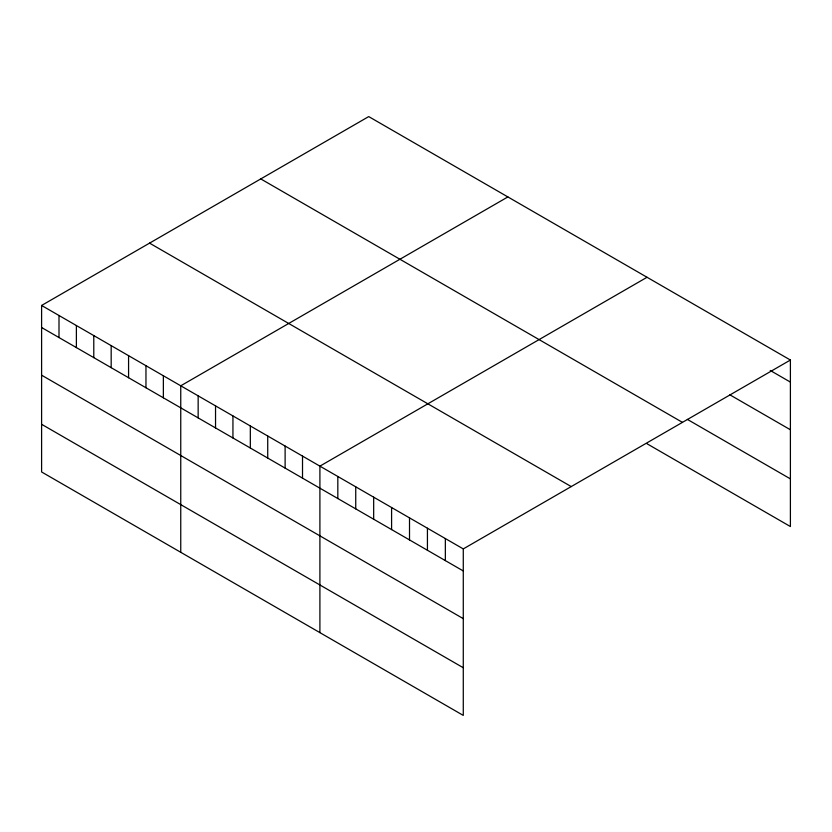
<?xml version="1.0" encoding="UTF-8"?>
<svg xmlns="http://www.w3.org/2000/svg" width="832" height="832" viewBox="0 0 832 832"><rect width="100%" height="100%" fill="white"/><g stroke="black" fill="none" stroke-linecap="round" stroke-linejoin="round"><path stroke-width="1.25" d="M41.6 305.458L463.278 548.912L463.278 715.406L41.6 471.962L41.6 305.458L368.722 116.594L790.4 360.038L790.4 526.542L647.036 443.768M507.874 196.934L180.752 385.798L180.752 552.292M647.036 277.274L319.904 466.138L319.904 632.632M463.278 548.912L790.4 360.038M770.234 370.458L790.4 382.096M729.914 394.846L790.4 429.759M687.357 419.38L790.4 478.878M260.77 178.922L682.448 422.365M149.552 243.131L571.23 486.585M41.6 327.506L463.278 570.96M41.6 375.18L463.278 618.634M41.6 424.289L463.278 667.742M445.349 538.564L445.349 560.612M427.43 528.216L427.43 550.264M409.51 517.868L409.51 539.916M391.591 507.52L391.591 529.578M373.672 497.172L373.672 519.23M355.742 486.824L355.742 508.882M337.823 476.476L337.823 498.534M302.515 456.092L302.515 478.14M285.116 446.046L285.116 468.104M267.727 436.01L267.727 458.058M250.328 425.963L250.328 448.022M232.939 415.927L232.939 437.975M215.54 405.881L215.54 427.929M198.151 395.834L198.151 417.893M163.363 375.752L163.363 397.81M145.964 365.706L145.964 387.764M128.575 355.67L128.575 377.718M111.176 345.623L111.176 367.682M93.787 335.587L93.787 357.635M76.388 325.541L76.388 347.599M58.999 315.494L58.999 337.553"/></g></svg>
